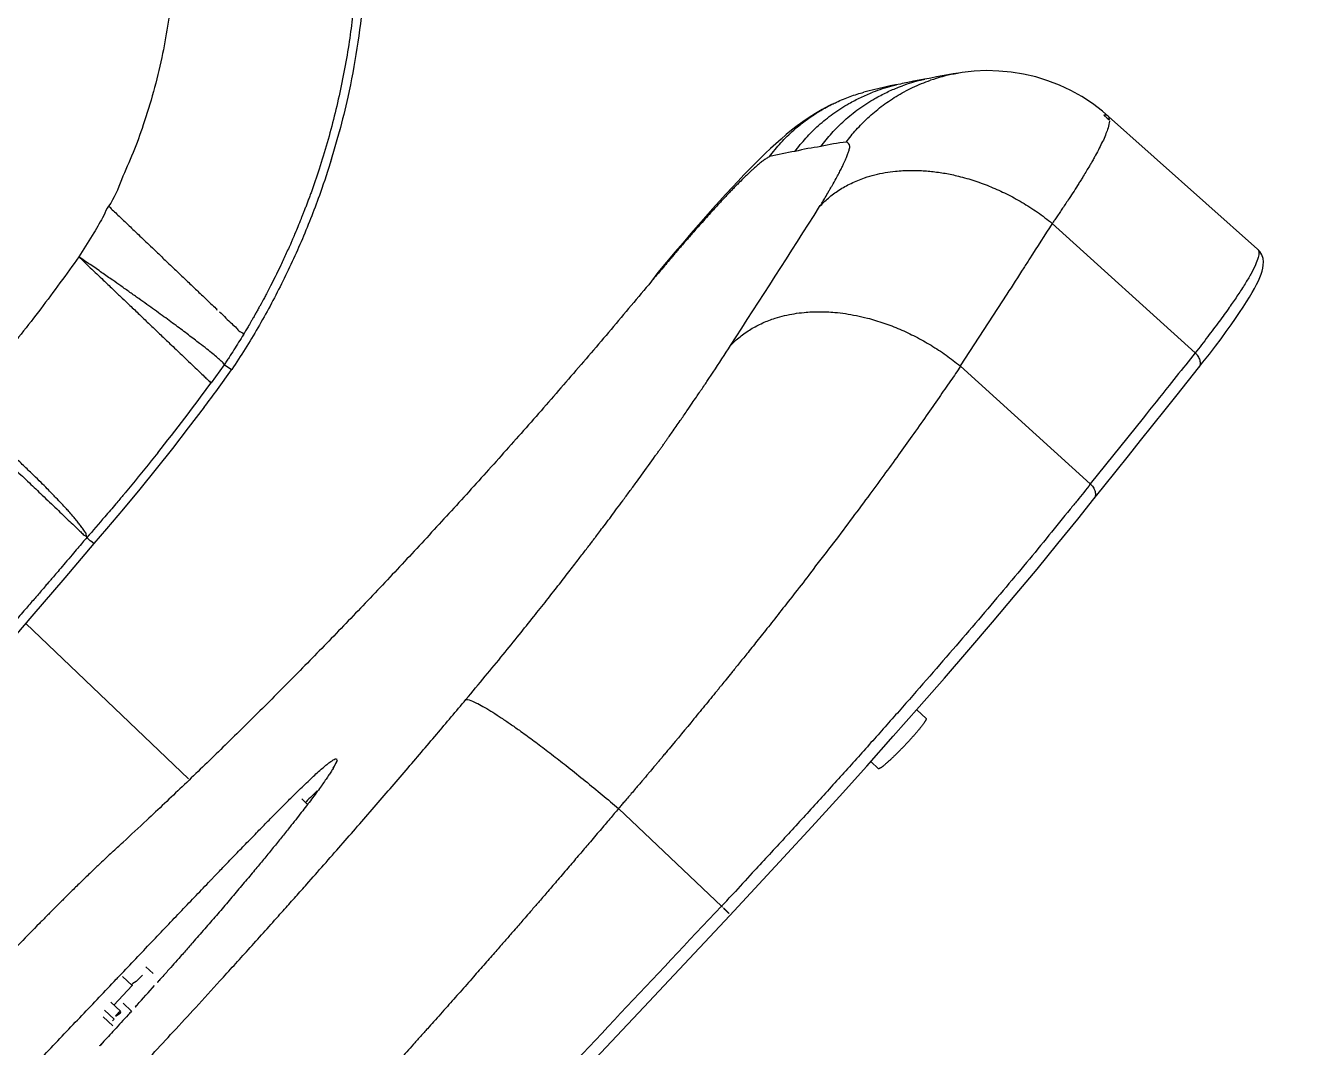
# Model space of a CAD drawing. Header units: millimetres. Extents: x 1145859089 to 1147511753, y -1047484727 to -1047247487.
# Drawn here: x 1146330710.9 to 1146330855, y -1047436311.6 to -1047436196.4 of the extents above; entities that cross this region are included whole.
import ezdxf
from ezdxf.xclip import XClip

# ---------------------------------------------------------------- set-up
doc = ezdxf.new("R2010")
doc.units = ezdxf.units.MM
doc.header["$LTSCALE"] = 100
doc.header["$MEASUREMENT"] = 0
doc.header["$XCLIPFRAME"] = 2
doc.linetypes.add('CENTERX2', pattern=[4, 2.5, -0.5, 0.5, -0.5])
doc.layers.get('0').update_dxf_attribs({"linetype": 'CONTINUOUS'})
for name, color, linetype in [('L-지중매입', 3, 'CENTERX2'), ('XREF', 135, 'CONTINUOUS'), ('단지배치도$0$W240910', 135, 'CONTINUOUS')]:
    doc.layers.add(name, color=color, linetype=linetype)

# ---------------------------------------------------------------- blocks, each defined once
blk = doc.blocks.new('단지배치도$0$zw$9902')
at = {"layer": '단지배치도$0$W240910', "linetype": 'ByBlock', "ltscale": 20}
for p, q in [((62145.65, -64832.19), (62144.26, -64832.26)), ((62147.04, -64832.23), (62145.65, -64832.19)), ((62136.13, -64833.65), (62135.93, -64833.7)), ((62136.77, -64833.51), (62136.13, -64833.65)), ((62137.41, -64833.38), (62136.77, -64833.51)), ((62138.03, -64833.26), (62137.41, -64833.38)), ((62138.65, -64833.15), (62138.03, -64833.26)), ((62138.69, -64833.17), (62138.19, -64833.29)), ((62139.18, -64833.06), (62138.65, -64833.15)), ((62139.35, -64833.02), (62139.18, -64833.06)), ((62140, -64832.89), (62139.35, -64833.02)), ((62140.64, -64832.76), (62140, -64832.89)), ((62141.27, -64832.65), (62140.64, -64832.76)), ((62141.89, -64832.55), (62141.27, -64832.65)), ((62142.5, -64832.46), (62141.89, -64832.55)), ((62142.9, -64832.41), (62141.98, -64832.57)), ((62142.9, -64832.41), (62142.5, -64832.46)), ((62144.26, -64832.26), (62142.9, -64832.41)), ((62148.44, -64832.36), (62147.04, -64832.23)), ((62149.82, -64832.58), (62148.44, -64832.36)), ((62151.19, -64832.9), (62149.82, -64832.58)), ((62152.54, -64833.32), (62151.19, -64832.9)), ((62153.86, -64833.83), (62152.54, -64833.32)), ((62132.26, -64834.5), (62131.8, -64834.63)), ((62132.91, -64834.34), (62132.26, -64834.5)), ((62133.54, -64834.19), (62132.91, -64834.34)), ((62134.16, -64834.05), (62133.54, -64834.19)), ((62134.77, -64833.92), (62134.16, -64834.05)), ((62135.38, -64833.8), (62134.77, -64833.92)), ((62135.47, -64833.81), (62134.98, -64833.94)), ((62135.93, -64833.7), (62135.38, -64833.8)), ((62155.14, -64834.43), (62153.86, -64833.83)), ((62156.38, -64835.12), (62155.14, -64834.43)), ((62127.86, -64836.16), (62127.1, -64836.58)), ((62128.22, -64835.98), (62127.86, -64836.16)), ((62157.58, -64835.9), (62156.38, -64835.12)), ((62158.71, -64836.77), (62157.58, -64835.9)), ((62124.94, -64837.95), (62124.29, -64838.42)), ((62125.63, -64837.48), (62124.94, -64837.95)), ((62126.35, -64837.02), (62125.63, -64837.48)), ((62127.1, -64836.58), (62126.35, -64837.02)), ((62176.22, -64852.3), (62158.71, -64836.77)), ((62071.67, -64842.45), (62072.72, -64838.77)), ((62123.06, -64839.4), (62122.46, -64839.91)), ((62123.66, -64838.91), (62123.06, -64839.4)), ((62124.29, -64838.42), (62123.66, -64838.91)), ((62121.87, -64840.43), (62121.29, -64840.96)), ((62122.46, -64839.91), (62121.87, -64840.43)), ((62120.12, -64842.08), (62119.51, -64842.68)), ((62120.7, -64841.51), (62120.12, -64842.08)), ((62121.29, -64840.96), (62120.7, -64841.51)), ((62118.9, -64843.3), (62118.27, -64843.95)), ((62119.51, -64842.68), (62118.9, -64843.3)), ((62117.62, -64844.64), (62116.94, -64845.36)), ((62118.27, -64843.95), (62117.62, -64844.64)), ((62116.24, -64846.12), (62115.51, -64846.92)), ((62116.94, -64845.36), (62116.24, -64846.12)), ((62114.75, -64847.77), (62113.96, -64848.66)), ((62115.51, -64846.92), (62114.75, -64847.77)), ((62113.96, -64848.66), (62113.15, -64849.59)), ((62153.06, -64849.41), (62169.17, -64864.01)), ((62044.95, -64850.48), (62043.27, -64853.19)), ((62112.3, -64850.56), (62111.41, -64851.59)), ((62113.15, -64849.59), (62112.3, -64850.56)), ((62111.41, -64851.59), (62110.5, -64852.66)), ((62176.22, -64852.3), (62176.23, -64852.31)), ((62176.22, -64852.3), (62176.22, -64852.3)), ((62176.48, -64852.58), (62176.22, -64852.3)), ((62109.54, -64853.79), (62108.56, -64854.96)), ((62110.5, -64852.66), (62109.54, -64853.79)), ((62176.69, -64852.95), (62176.48, -64852.58)), ((62176.83, -64853.36), (62176.69, -64852.95)), ((62176.87, -64853.76), (62176.83, -64853.36)), ((62176.86, -64854.12), (62176.87, -64853.76)), ((62108.56, -64854.96), (62107.54, -64856.32)), ((62176.47, -64855.51), (62176.61, -64855.15)), ((62176.61, -64855.15), (62176.72, -64854.8)), ((62176.72, -64854.8), (62176.81, -64854.46)), ((62176.81, -64854.46), (62176.86, -64854.12)), ((62175.88, -64856.74), (62176.11, -64856.3)), ((62176.11, -64856.3), (62176.31, -64855.89)), ((62176.31, -64855.89), (62176.47, -64855.51)), ((62147.93, -64857.4), (62142.66, -64865.47)), ((62174.98, -64858.26), (62175.31, -64857.72)), ((62175.31, -64857.72), (62175.61, -64857.21)), ((62175.61, -64857.21), (62175.88, -64856.74)), ((62173.73, -64860.14), (62174.18, -64859.47)), ((62174.18, -64859.47), (62174.6, -64858.85)), ((62174.6, -64858.85), (62174.98, -64858.26)), ((62172.68, -64861.61), (62173.23, -64860.85)), ((62173.23, -64860.85), (62173.73, -64860.14)), ((62171.46, -64863.25), (62172.1, -64862.41)), ((62172.1, -64862.41), (62172.68, -64861.61)), ((62170.79, -64864.14), (62171.46, -64863.25)), ((62059.65, -64865.35), (62058.17, -64867.39)), ((62060.48, -64865.93), (62059.65, -64865.35)), ((62169.17, -64864.01), (62168.38, -64865.01)), ((62169.17, -64864.01), (62169.21, -64864.05)), ((62169.57, -64865.7), (62170.06, -64865.07)), ((62170.06, -64865.07), (62170.79, -64864.14)), ((62058.88, -64868.15), (62060.48, -64865.93)), ((62060.51, -64865.89), (62060.48, -64865.93)), ((62142.7, -64865.51), (62142.66, -64865.47)), ((62142.7, -64865.51), (62157.35, -64878.79)), ((62167.15, -64868.74), (62169.57, -64865.7)), ((62165.78, -64870.45), (62167.15, -64868.74)), ((62055.64, -64872.48), (62057.41, -64870.14)), ((62164.41, -64872.17), (62165.78, -64870.45)), ((62053.85, -64874.79), (62055.64, -64872.48)), ((62163.31, -64871.36), (62157.35, -64878.79)), ((62163.03, -64873.89), (62164.41, -64872.17)), ((62161.65, -64875.62), (62163.03, -64873.89)), ((62052.03, -64877.09), (62053.85, -64874.79)), ((62160.26, -64877.36), (62161.65, -64875.62)), ((62050.19, -64879.36), (62052.03, -64877.09)), ((62158.87, -64879.09), (62160.26, -64877.36)), ((62048.32, -64881.61), (62050.19, -64879.36)), ((62157.35, -64878.79), (62157.39, -64878.83)), ((62157.75, -64880.48), (62158.87, -64879.09)), ((62041.34, -64881.04), (62041.33, -64881.03)), ((62155.94, -64882.76), (62157.76, -64880.48)), ((62046.42, -64883.84), (62048.32, -64881.61)), ((62044.97, -64885.52), (62046.42, -64883.84)), ((62153.7, -64885.52), (62155.94, -64882.76)), ((62041.71, -64889.38), (62044.97, -64885.52)), ((62044.14, -64884.82), (62044.15, -64884.82)), ((62044.16, -64884.82), (62044.15, -64884.82)), ((62044.15, -64884.82), (62044.16, -64884.82)), ((62044.15, -64884.82), (62044.15, -64884.82)), ((62044.15, -64884.82), (62044.15, -64884.83)), ((62044.15, -64884.83), (62044.54, -64885.22)), ((62044.16, -64884.81), (62044.16, -64884.82)), ((62044.16, -64884.82), (62044.16, -64884.81)), ((62044.16, -64884.82), (62044.16, -64884.82)), ((62044.16, -64884.82), (62044.16, -64884.82)), ((62044.16, -64884.82), (62044.16, -64884.82)), ((62044.16, -64884.82), (62044.16, -64884.82)), ((62044.54, -64885.22), (62044.57, -64885.18)), ((62044.57, -64885.18), (62044.97, -64885.52)), ((62151.36, -64888.38), (62153.7, -64885.52)), ((62148.89, -64891.33), (62151.36, -64888.38)), ((62037.99, -64893.71), (62041.71, -64889.38)), ((62146.33, -64894.37), (62148.89, -64891.33)), ((62034.25, -64898.02), (62037.99, -64893.71)), ((62055.62, -64912.05), (62037.27, -64894.54)), ((62055.62, -64912.05), (62037.27, -64894.54)), ((62143.66, -64897.49), (62146.33, -64894.37)), ((62140.91, -64900.68), (62143.66, -64897.49)), ((62138.06, -64903.93), (62140.91, -64900.68)), ((62135.13, -64907.24), (62138.06, -64903.93)), ((62137.78, -64904.25), (62138.83, -64905.25)), ((62132.13, -64910.61), (62135.13, -64907.24)), ((62071.94, -64910.85), (62071.94, -64910.86)), ((62129.06, -64914.01), (62132.13, -64910.61)), ((62132.6, -64910.08), (62133.45, -64910.89)), ((62070.65, -64912.77), (62070.62, -64912.81)), ((62070.65, -64912.77), (62070.65, -64912.78)), ((62069.06, -64914.92), (62068.4, -64914.28)), ((62125.93, -64917.45), (62129.06, -64914.01)), ((62104.13, -64915.38), (62115.78, -64926.42)), ((62122.75, -64920.92), (62125.93, -64917.45)), ((62119.52, -64924.41), (62122.75, -64920.92)), ((62058.18, -64923.41), (62058.61, -64922.96)), ((62116.68, -64927.45), (62119.52, -64924.41)), ((62117.04, -64925.02), (62116.92, -64925.15)), ((62106.97, -64937.78), (62116.68, -64927.45)), ((62048.17, -64934.32), (62049.26, -64935.35)), ((62051.63, -64933.98), (62050.82, -64933.22)), ((62049.26, -64935.35), (62047.22, -64937.54)), ((62052.4, -64934.67), (62052.3, -64934.79)), ((62046.86, -64937.2), (62047.95, -64938.23)), ((62049.21, -64938.22), (62048.25, -64937.31)), ((62045.99, -64938.87), (62047.07, -64939.9)), ((62046.15, -64938.11), (62047.23, -64939.14)), ((62096.75, -64948.61), (62106.97, -64937.78))]:
    blk.add_line(p, q, dxfattribs=at)
at = {"layer": '단지배치도$0$W240910'}
for centre, radius, start, end in [((56819.18, -60798.97), 5249.43, 201.4083, 356.71209), ((56819.18, -60798.97), 5399.43, 202.10162, 356.71209), ((57394.29, -57699.4), 11431.38, 251.62775, 321.418131)]:
    blk.add_arc(centre, radius, start, end, dxfattribs=at)
at = {"layer": '단지배치도$0$W240910', "linetype": 'ByBlock', "ltscale": 20}
for centre, radius, start, end in [((62142.82, -64852.37), 19.64, 103.6345, 109.8497), ((62145.71, -64851.83), 19.62, 100.9654, 109.0149), ((62139.87, -64852.95), 19.63, 104.4295, 111.088), ((62130, -64864.91), 24.35, 97.1896, 104.1866), ((62132.27, -64863.07), 22.95, 96.1315, 103.3963), ((62127.69, -64866.7), 25.66, 98.2013, 104.7179), ((61320.25, -64341.02), 952.4, 326.75226, 327.87195), ((62176, -64852.56), 0.338, 44.6773, 46.3846), ((62317.53, -65030.63), 272.91, 140.0457, 140.305), ((61857.53, -64720.44), 248.7, 321.4976, 323.782), ((61843.32, -64710.44), 267.09, 323.2786, 323.8109), ((62072.25, -64909.93), 0.156, 50.167, 54.2679), ((62072.25, -64909.92), 0.146, 46.4683, 50.1578), ((62066.36, -64907.56), 6.47, 329.2117, 329.4557), ((61665.88, -64504.56), 564.01, 312.5094, 312.6817), ((62054, -64866.28), 86.17, 315.7703, 316.9032), ((61618.86, -64546.74), 581.76, 317.79807, 318.0905)]:
    blk.add_arc(centre, radius, start, end, dxfattribs=at)
for points, knots in [([(62054.01, -64812.76), (62054.05, -64813.97), (62054.15, -64816.38), (62054.05, -64819.99), (62053.77, -64823.59), (62053.3, -64827.17), (62052.62, -64830.83), (62051.71, -64834.56), (62050.61, -64838.13), (62049.41, -64841.45), (62048.03, -64844.46), (62047.27, -64846.58), (62046.61, -64847.47)], [0, 0, 0, 0, 3.632436, 7.214714, 10.835867, 14.452148, 18.050733, 22.006283, 25.937991, 29.263585, 32.581286, 35.905004, 35.905004, 35.905004, 35.905004]), ([(62074.71, -64812.92), (62074.71, -64813.12), (62074.73, -64813.61), (62074.74, -64814.43), (62074.75, -64815.29), (62074.74, -64816.08), (62074.74, -64816.78), (62074.73, -64817.5), (62074.7, -64818.59), (62074.64, -64820.08), (62074.53, -64821.91), (62074.38, -64823.7), (62074.18, -64825.75), (62073.87, -64828.24), (62073.39, -64831.22), (62072.79, -64834.28), (62072.09, -64837.32), (62071.55, -64839.33), (62071.26, -64840.33)], [0, 0, 0, 0, 0.617661, 1.4687, 2.464813, 3.195171, 3.821585, 4.585677, 5.349337, 7.081726, 9.06618, 10.854362, 12.448485, 15.256615, 18.373099, 21.499443, 24.623924, 27.737325, 27.737325, 27.737325, 27.737325]), ([(62075.68, -64812.9), (62075.73, -64814.77), (62075.73, -64818.51), (62075.38, -64824.1), (62074.68, -64829.67), (62073.74, -64834.67), (62072.98, -64837.8), (62072.63, -64839.11)], [0, 0, 0, 0, 5.604747, 11.209491, 16.814234, 22.41898, 26.475197, 26.475197, 26.475197, 26.475197]), ([(62129.82, -64840.26), (62130.17, -64839.77), (62130.94, -64838.82), (62132.26, -64837.47), (62133.77, -64836.21), (62135.45, -64835.05), (62137.31, -64834.05), (62138.63, -64833.51), (62139.32, -64833.28)], [0, 0, 0, 0, 1.794384, 3.677601, 5.644707, 7.687721, 9.796919, 11.961869, 11.961869, 11.961869, 11.961869]), ([(62124.03, -64841.3), (62124.42, -64840.78), (62125.26, -64839.76), (62126.69, -64838.33), (62128.31, -64837.02), (62129.93, -64835.98), (62131.44, -64835.2), (62132.35, -64834.81), (62132.8, -64834.63)], [0, 0, 0, 0, 1.942643, 3.962289, 6.04985, 8.193407, 9.704809, 11.162461, 11.162461, 11.162461, 11.162461]), ([(62126.95, -64840.75), (62127.34, -64840.23), (62128.18, -64839.2), (62129.61, -64837.77), (62131.23, -64836.46), (62132.85, -64835.42), (62134.36, -64834.63), (62135.41, -64834.17), (62136.01, -64833.95), (62136.15, -64833.9)], [0, 0, 0, 0, 1.945454, 3.968289, 6.059366, 8.206691, 9.720459, 11.180431, 11.630612, 11.630612, 11.630612, 11.630612]), ([(62128.22, -64835.98), (62128.39, -64835.9), (62128.81, -64835.7), (62129.49, -64835.4), (62130.26, -64835.1), (62131.03, -64834.84), (62131.54, -64834.69), (62131.8, -64834.63)], [0, 0, 0, 0, 0.55698, 1.39492, 2.224765, 3.045726, 3.824493, 3.824493, 3.824493, 3.824493]), ([(62121.17, -64841.88), (62121.57, -64841.35), (62122.43, -64840.3), (62123.74, -64839), (62125, -64837.97), (62126.11, -64837.18), (62127.09, -64836.57), (62127.8, -64836.19), (62128.14, -64836.02), (62128.22, -64835.98)], [0, 0, 0, 0, 1.991712, 4.063991, 5.51776, 6.879508, 8.139839, 8.991274, 9.279502, 9.279502, 9.279502, 9.279502]), ([(62159.51, -64837.86), (62159.51, -64837.92), (62159.47, -64838.25), (62159.32, -64838.79), (62159.04, -64839.49), (62158.87, -64839.96), (62158.73, -64840.19)], [0, 0, 0, 0, 0.200238, 0.982482, 1.662417, 2.472537, 2.472537, 2.472537, 2.472537]), ([(62158.86, -64837.21), (62159.03, -64837.22), (62159.4, -64837.2), (62159.51, -64837.61), (62159.51, -64837.79), (62159.51, -64837.86)], [0, 0, 0, 0, 0.51352, 0.891261, 1.079278, 1.079278, 1.079278, 1.079278]), ([(62071.26, -64840.33), (62070.98, -64841.32), (62070.4, -64843.21), (62069.71, -64845.24), (62069.27, -64846.44), (62069.09, -64846.91), (62068.93, -64847.35), (62068.76, -64847.77), (62068.61, -64848.17), (62068.46, -64848.55), (62068.24, -64849.09), (62067.98, -64849.75), (62067.68, -64850.45), (62067.46, -64850.98), (62067.28, -64851.39), (62067.12, -64851.76), (62066.91, -64852.22), (62066.56, -64853.01), (62065.83, -64854.57), (62065.07, -64856.09), (62064.44, -64857.3), (62064.09, -64857.96), (62063.77, -64858.56), (62063.44, -64859.14), (62063.2, -64859.58), (62062.97, -64859.98), (62062.7, -64860.45), (62062.43, -64860.91), (62062.12, -64861.44), (62061.92, -64861.77), (62061.81, -64861.96)], [0, 0, 0, 0, 3.100927, 5.911369, 6.435938, 6.936096, 7.411864, 7.863253, 8.29027, 8.692914, 9.071186, 10.050827, 10.815371, 11.364731, 11.763317, 12.179639, 12.548914, 13.287503, 14.76487, 17.722411, 18.381878, 18.876401, 19.941374, 20.437068, 20.873522, 21.436199, 21.841152, 22.496679, 23.024619, 23.674417, 23.674417, 23.674417, 23.674417]), ([(62126.81, -64847.52), (62126.92, -64847.35), (62127.13, -64847.01), (62127.47, -64846.45), (62127.76, -64845.95), (62128.02, -64845.5), (62128.31, -64845), (62128.63, -64844.43), (62128.97, -64843.81), (62129.22, -64843.32), (62129.42, -64842.91), (62129.63, -64842.47), (62129.82, -64842.03), (62130.01, -64841.57), (62130.13, -64841.15), (62130.31, -64840.7), (62130.02, -64840.23), (62129.82, -64840.26)], [0, 0, 0, 0, 0.606546, 1.202414, 1.967108, 2.357632, 2.743085, 3.695281, 4.327536, 4.869633, 5.33042, 5.718659, 6.31052, 6.792957, 7.187909, 7.631431, 8.247932, 8.247932, 8.247932, 8.247932]), ([(62158.73, -64840.19), (62158.58, -64840.42), (62158.37, -64840.96), (62158.01, -64841.59), (62157.71, -64842.14), (62157.48, -64842.55), (62157.22, -64843), (62156.91, -64843.51), (62156.6, -64844.03), (62156.3, -64844.51), (62155.78, -64845.35), (62155.21, -64846.24), (62154.59, -64847.16), (62154.24, -64847.68), (62153.9, -64848.19), (62153.58, -64848.66), (62153.29, -64849.06), (62153.14, -64849.31), (62153.06, -64849.41)], [0, 0, 0, 0, 0.814221, 1.727787, 2.169406, 2.690485, 3.147914, 3.738755, 4.477409, 4.959155, 5.444648, 7.433823, 8.12702, 8.761155, 9.330599, 9.954311, 10.45742, 10.833595, 10.833595, 10.833595, 10.833595]), ([(62071.76, -64842.14), (62071.37, -64843.42), (62070.36, -64846.46), (62068.52, -64851.18), (62066.16, -64856.27), (62063.51, -64861.19), (62061.54, -64864.35), (62060.51, -64865.89)], [0, 0, 0, 0, 3.996211, 9.600635, 15.205056, 20.809477, 26.360622, 26.360622, 26.360622, 26.360622]), ([(62121.17, -64841.88), (62121.04, -64841.94), (62120.8, -64842.1), (62120.44, -64842.35), (62120.09, -64842.62), (62119.74, -64842.92), (62119.41, -64843.21), (62119.09, -64843.5), (62118.74, -64843.83), (62118.29, -64844.25), (62117.83, -64844.72), (62117.38, -64845.17), (62117.01, -64845.55), (62116.65, -64845.92), (62116.32, -64846.27), (62116.01, -64846.6), (62115.69, -64846.94), (62115.3, -64847.37), (62114.79, -64847.92), (62114.19, -64848.58), (62113.58, -64849.27), (62113.01, -64849.91), (62112.54, -64850.45), (62112.25, -64850.77), (62112.13, -64850.92)], [0, 0, 0, 0, 0.449461, 0.850824, 1.317314, 1.770766, 2.221332, 2.628624, 3.06847, 3.6752, 4.478128, 5.035271, 5.574932, 6.092873, 6.583845, 7.017675, 7.448697, 7.985439, 8.754373, 9.688406, 10.667937, 11.525213, 12.247321, 12.824378, 12.824378, 12.824378, 12.824378]), ([(62126.81, -64847.52), (62127.12, -64847.18), (62127.81, -64846.51), (62129, -64845.62), (62130.37, -64844.86), (62131.74, -64844.3), (62133.03, -64843.92), (62134.2, -64843.68), (62135.54, -64843.49), (62137.04, -64843.41), (62138.41, -64843.45), (62139.45, -64843.55), (62140.21, -64843.64), (62140.97, -64843.76), (62141.72, -64843.91), (62142.85, -64844.17), (62144.34, -64844.6), (62146.15, -64845.27), (62147.93, -64846.08), (62149.68, -64847.03), (62151.41, -64848.14), (62152.52, -64848.97), (62153.06, -64849.41)], [0, 0, 0, 0, 1.395271, 2.871666, 4.436703, 6.094644, 7.294543, 8.483246, 9.653968, 11.361205, 12.991094, 13.746964, 14.508727, 15.275402, 16.045955, 16.819304, 18.75707, 20.687046, 22.598719, 24.601919, 26.667066, 28.760612, 28.760612, 28.760612, 28.760612]), ([(62046.61, -64847.47), (62046.35, -64847.77), (62046.11, -64848.52), (62045.51, -64849.5), (62045.14, -64850.15), (62044.95, -64850.48)], [0, 0, 0, 0, 1.183598, 2.29214, 3.440157, 3.440157, 3.440157, 3.440157]), ([(62046.61, -64847.47), (62046.73, -64847.54), (62046.96, -64847.84), (62047.42, -64848.23), (62047.92, -64848.72), (62048.43, -64849.2), (62048.95, -64849.7), (62049.46, -64850.19), (62050.04, -64850.74), (62050.66, -64851.33), (62051.38, -64852.02), (62052.04, -64852.64), (62052.62, -64853.2), (62053.15, -64853.71), (62053.73, -64854.26), (62054.32, -64854.82), (62054.87, -64855.35), (62055.39, -64855.84), (62055.91, -64856.33), (62056.42, -64856.82), (62056.96, -64857.34), (62057.54, -64857.89), (62058.13, -64858.45), (62058.53, -64858.83), (62058.72, -64859.01)], [0, 0, 0, 0, 0.40663, 1.101068, 1.813156, 2.515255, 3.200758, 3.975667, 4.632084, 5.580412, 6.54713, 7.637253, 8.296813, 8.972935, 9.841725, 10.680031, 11.430032, 12.119253, 12.844371, 13.556454, 14.252437, 15.087388, 15.935519, 16.722074, 16.722074, 16.722074, 16.722074]), ([(62153.06, -64849.41), (62152.21, -64850.74), (62151.13, -64852.41), (62149.43, -64855.08), (62148.57, -64856.42), (62147.93, -64857.4)], [0, 0, 0, 0, 4.730131, 5.961451, 9.497691, 9.497691, 9.497691, 9.497691]), ([(62112.13, -64850.92), (62112.02, -64851.04), (62111.82, -64851.27), (62111.51, -64851.63), (62111.19, -64852), (62110.87, -64852.37), (62110.54, -64852.75), (62110.22, -64853.13), (62109.61, -64853.85), (62108.98, -64854.6), (62108.46, -64855.21), (62108.33, -64855.37)], [0, 0, 0, 0, 0.462828, 0.942129, 1.427901, 1.919964, 2.418013, 2.921646, 3.430396, 5.239729, 5.851837, 5.851837, 5.851837, 5.851837]), ([(62176.24, -64852.32), (62176.33, -64852.41), (62176.42, -64852.75), (62176.28, -64853.35), (62175.96, -64854.17), (62175.65, -64854.78), (62175.46, -64855.12)], [0, 0, 0, 0, 0.376096, 0.971572, 1.844149, 3.009592, 3.009592, 3.009592, 3.009592]), ([(62043.27, -64853.19), (62041.84, -64855.14), (62039.01, -64859.06), (62034.51, -64864.73), (62031.36, -64868.37), (62029.8, -64870.19)], [0, 0, 0, 0, 7.264302, 14.503366, 21.703246, 21.703246, 21.703246, 21.703246]), ([(62043.27, -64853.19), (62043.7, -64853.6), (62044.61, -64854.47), (62045.87, -64855.67), (62047.01, -64856.76), (62047.92, -64857.62), (62048.66, -64858.32), (62049.28, -64858.91), (62049.82, -64859.43), (62050.34, -64859.93), (62050.85, -64860.42), (62051.57, -64861.1), (62052.46, -64861.95), (62053.42, -64862.87), (62054.2, -64863.61), (62054.84, -64864.22), (62055.51, -64864.85), (62056.18, -64865.49), (62056.83, -64866.12), (62057.35, -64866.62), (62057.79, -64867.03), (62058.04, -64867.27), (62058.17, -64867.39)], [0, 0, 0, 0, 1.766105, 3.789667, 5.227974, 6.480616, 7.534682, 8.299384, 9.046149, 9.77297, 10.478072, 11.159918, 12.75481, 14.18268, 15.124688, 16.003017, 16.812133, 17.88619, 18.782929, 19.518003, 20.062871, 20.580315, 20.580315, 20.580315, 20.580315]), ([(62056.88, -64862.94), (62056.45, -64862.64), (62055.59, -64861.94), (62054.17, -64860.9), (62052.61, -64859.75), (62051.2, -64858.74), (62049.99, -64857.87), (62049.01, -64857.18), (62048.03, -64856.49), (62046.98, -64855.75), (62045.82, -64854.95), (62044.58, -64854.05), (62043.67, -64853.52), (62043.27, -64853.19)], [0, 0, 0, 0, 1.564142, 3.325004, 5.262277, 7.399786, 8.528767, 9.736137, 10.982466, 12.122012, 13.598393, 15.198767, 16.737856, 16.737856, 16.737856, 16.737856]), ([(62175.46, -64855.12), (62175.25, -64855.49), (62174.78, -64856.28), (62174, -64857.49), (62173.43, -64858.31), (62173.14, -64858.73)], [0, 0, 0, 0, 1.274645, 2.775474, 4.294705, 4.294705, 4.294705, 4.294705]), ([(62107.54, -64856.32), (62106.03, -64858.12), (62103.03, -64861.69), (62098.51, -64866.96), (62094.01, -64872.12), (62089.51, -64877.17), (62085.03, -64882.11), (62080.57, -64886.93), (62076.15, -64891.63), (62071.77, -64896.19), (62067.45, -64900.6), (62063.2, -64904.86), (62059.04, -64908.95), (62054.96, -64912.89), (62051.37, -64916.28), (62049.13, -64918.35), (62048.24, -64919.18)], [0, 0, 0, 0, 7.037873, 13.980096, 20.830458, 27.591934, 34.262869, 40.835246, 47.294975, 53.623975, 59.80354, 65.818237, 71.659371, 77.32677, 82.827405, 86.473004, 86.473004, 86.473004, 86.473004]), ([(62059.11, -64859.38), (62059.41, -64859.55), (62059.8, -64860.09), (62060.45, -64860.67), (62061.02, -64861.17), (62061.34, -64861.61), (62061.87, -64861.79), (62061.81, -64861.96)], [0, 0, 0, 0, 1.02279, 1.931102, 2.663899, 3.207625, 3.731837, 3.731837, 3.731837, 3.731837]), ([(62116.76, -64863.19), (62117.09, -64862.83), (62117.82, -64862.16), (62119.05, -64861.31), (62120.38, -64860.61), (62121.66, -64860.13), (62122.86, -64859.8), (62123.95, -64859.58), (62125.26, -64859.41), (62126.79, -64859.34), (62128.35, -64859.41), (62129.74, -64859.58), (62130.97, -64859.79), (62132.42, -64860.13), (62134.06, -64860.62), (62135.87, -64861.33), (62137.66, -64862.16), (62139.4, -64863.14), (62141.08, -64864.24), (62142.15, -64865.05), (62142.66, -64865.47)], [0, 0, 0, 0, 1.470171, 2.961514, 4.466241, 5.973496, 7.065801, 8.177635, 9.306352, 11.024073, 12.761591, 13.989418, 15.239323, 16.507267, 18.43261, 20.370779, 22.342268, 24.3485, 26.362403, 28.35546, 28.35546, 28.35546, 28.35546]), ([(62173.14, -64858.73), (62173.1, -64858.78), (62172.69, -64859.37), (62171.86, -64860.52), (62170.55, -64862.21), (62169.69, -64863.43), (62169.17, -64864.01)], [0, 0, 0, 0, 0.202088, 2.136432, 4.274933, 6.607429, 6.607429, 6.607429, 6.607429]), ([(62061.81, -64861.96), (62061.46, -64862.53), (62060.93, -64863.39), (62060.29, -64864.38), (62059.92, -64864.94), (62059.74, -64865.21), (62059.65, -64865.35)], [0, 0, 0, 0, 2.010176, 3.026176, 3.521833, 4.025205, 4.025205, 4.025205, 4.025205]), ([(62059.65, -64865.35), (62059.63, -64865.18), (62059.28, -64864.94), (62058.88, -64864.54), (62058.33, -64864.09), (62057.65, -64863.55), (62057.16, -64863.14), (62056.88, -64862.94)], [0, 0, 0, 0, 0.530231, 1.068424, 1.775653, 2.645419, 3.68353, 3.68353, 3.68353, 3.68353]), ([(62086.92, -64903.1), (62087.65, -64902.22), (62089.05, -64900.54), (62091.06, -64898.1), (62092.87, -64895.86), (62094.51, -64893.82), (62095.97, -64891.98), (62097.29, -64890.3), (62098.48, -64888.77), (62099.51, -64887.43), (62100.26, -64886.45), (62100.78, -64885.78), (62101.1, -64885.36), (62101.38, -64884.99), (62101.7, -64884.56), (62102.12, -64884.01), (62102.68, -64883.27), (62103.29, -64882.46), (62103.94, -64881.58), (62104.63, -64880.65), (62105.36, -64879.66), (62106.06, -64878.7), (62107.04, -64877.36), (62107.84, -64876.25), (62108.51, -64875.31), (62108.74, -64874.99), (62108.97, -64874.67), (62109.19, -64874.36), (62109.41, -64874.05), (62109.62, -64873.75), (62109.88, -64873.38), (62110.37, -64872.68), (62111.04, -64871.72), (62111.8, -64870.63), (62112.4, -64869.74), (62112.87, -64869.05), (62113.21, -64868.56), (62113.52, -64868.1), (62113.82, -64867.65), (62114.17, -64867.13), (62114.49, -64866.65), (62115.36, -64865.34), (62116.12, -64864.19), (62116.76, -64863.19)], [0, 0, 0, 0, 3.416992, 6.573465, 9.460997, 12.075828, 14.41956, 16.496461, 18.511994, 20.205983, 21.584774, 22.206049, 22.736068, 23.175567, 23.592105, 24.354964, 25.275877, 26.351726, 27.403354, 28.564594, 29.831667, 31.089677, 32.113406, 34.796955, 35.199651, 35.595857, 35.985637, 36.369052, 36.746168, 37.117048, 37.481756, 38.092837, 39.677673, 41.000488, 42.072208, 42.90145, 43.494809, 43.857033, 44.55747, 45.144034, 45.726184, 46.303786, 49.860086, 49.860086, 49.860086, 49.860086]), ([(62168.38, -64865.01), (62167.67, -64865.9), (62165.98, -64868.01), (62164.29, -64870.13), (62163.31, -64871.36)], [0, 0, 0, 0, 3.411404, 8.127212, 8.127212, 8.127212, 8.127212]), ([(62169.21, -64864.05), (62169.31, -64864.14), (62169.51, -64864.38), (62169.72, -64864.82), (62169.78, -64865.3), (62169.65, -64865.6), (62169.57, -64865.7)], [0, 0, 0, 0, 0.428054, 0.920694, 1.437951, 1.839812, 1.839812, 1.839812, 1.839812]), ([(62142.7, -64865.51), (62142.37, -64866.09), (62141.51, -64867.23), (62140.25, -64869.11), (62138.8, -64871.18), (62137.27, -64873.34), (62135.68, -64875.57), (62134.01, -64877.86), (62132.2, -64880.33), (62130.22, -64882.98), (62128.09, -64885.85), (62126.54, -64887.77), (62125.79, -64888.8)], [0, 0, 0, 0, 2.007168, 4.270289, 6.797857, 9.599927, 12.203458, 15.027252, 18.085568, 21.392554, 24.959446, 28.792334, 28.792334, 28.792334, 28.792334]), ([(62029.34, -64870.73), (62029.94, -64871.27), (62031.08, -64872.4), (62032.8, -64874.02), (62034.48, -64875.62), (62036.09, -64877.17), (62037.63, -64878.63), (62038.92, -64879.86), (62039.94, -64880.84), (62040.74, -64881.59), (62041.25, -64882.07), (62041.49, -64882.31)], [0, 0, 0, 0, 2.408812, 4.806042, 7.115679, 9.359763, 11.508208, 13.498095, 14.676057, 15.768155, 16.787996, 16.787996, 16.787996, 16.787996]), ([(62041.34, -64881.04), (62041.12, -64880.8), (62040.75, -64880.42), (62040.2, -64879.85), (62039.64, -64879.28), (62038.95, -64878.59), (62038.11, -64877.77), (62037.12, -64876.81), (62035.96, -64875.72), (62034.67, -64874.5), (62033.18, -64873.26), (62032.31, -64872.18), (62031.7, -64871.85)], [0, 0, 0, 0, 0.971139, 1.590003, 2.378507, 3.352322, 4.525215, 5.906136, 7.495719, 9.282519, 11.239702, 13.323479, 13.323479, 13.323479, 13.323479]), ([(62052.15, -64875.27), (62051.19, -64876.49), (62049.96, -64878), (62048.64, -64879.59), (62048.19, -64880.13), (62047.84, -64880.54), (62047.17, -64881.34), (62045.93, -64882.79), (62044.84, -64884.05), (62044.15, -64884.83)], [0, 0, 0, 0, 4.659383, 5.833447, 6.209013, 6.764018, 7.459175, 9.356377, 12.468955, 12.468955, 12.468955, 12.468955]), ([(62157.39, -64878.83), (62157.53, -64878.96), (62157.76, -64879.25), (62157.93, -64879.71), (62157.94, -64880.15), (62157.83, -64880.38), (62157.76, -64880.47)], [0, 0, 0, 0, 0.561036, 1.087799, 1.470561, 1.83116, 1.83116, 1.83116, 1.83116]), ([(62044.14, -64884.81), (62044.1, -64884.68), (62044.11, -64884.38), (62043.81, -64883.99), (62043.53, -64883.59), (62043.21, -64883.18), (62042.9, -64882.79), (62042.53, -64882.35), (62042.16, -64881.93), (62041.75, -64881.48), (62041.48, -64881.19), (62041.33, -64881.03), (62041.33, -64881.03)], [0, 0, 0, 0, 0.395987, 0.860955, 1.405966, 1.878154, 2.432419, 2.903301, 3.597148, 4.10581, 4.742257, 4.76664, 4.76664, 4.76664, 4.76664]), ([(62155.87, -64880.68), (62155.61, -64880.99), (62154.54, -64882.29), (62152.66, -64884.63), (62150.13, -64887.69), (62147.48, -64890.86), (62144.71, -64894.13), (62141.82, -64897.48), (62139.86, -64899.74), (62138.86, -64900.88)], [0, 0, 0, 0, 1.228946, 5.034856, 9.01158, 13.148913, 17.436202, 21.862382, 26.41601, 26.41601, 26.41601, 26.41601]), ([(62041.49, -64882.31), (62041.74, -64882.56), (62042.21, -64882.99), (62042.83, -64883.6), (62043.36, -64884.06), (62043.71, -64884.5), (62044.1, -64884.65), (62044.14, -64884.82)], [0, 0, 0, 0, 1.040563, 1.923322, 2.607708, 3.12241, 3.641986, 3.641986, 3.641986, 3.641986]), ([(62044.15, -64884.83), (62043.99, -64885.01), (62043.65, -64885.42), (62043.1, -64886.07), (62042.45, -64886.84), (62041.75, -64887.66), (62041.09, -64888.43), (62040.54, -64889.07), (62040.14, -64889.53), (62039.81, -64889.92), (62039.45, -64890.34), (62038.91, -64890.97), (62038.14, -64891.85), (62037.14, -64893.01), (62036.26, -64894.02), (62035.58, -64894.79), (62035.19, -64895.24), (62034.79, -64895.7), (62033.85, -64896.77), (62031.5, -64899.42), (62029.28, -64901.9), (62027.72, -64903.62)], [0, 0, 0, 0, 0.723435, 1.583806, 2.5811, 3.744154, 4.804262, 5.64301, 6.260442, 6.629825, 7.161854, 7.924766, 9.133818, 10.669392, 12.530651, 13.135079, 13.739285, 14.343254, 14.946971, 18.016046, 24.958877, 24.958877, 24.958877, 24.958877]), ([(62125.79, -64888.8), (62125.25, -64889.57), (62124.11, -64890.96), (62122.54, -64893), (62121.09, -64894.83), (62119.79, -64896.46), (62118.67, -64897.86), (62117.72, -64899.04), (62116.95, -64900), (62116.32, -64900.78), (62115.87, -64901.33), (62115.55, -64901.72), (62115.31, -64902.03), (62115.02, -64902.37), (62114.59, -64902.9), (62113.79, -64903.88), (62112.17, -64905.85), (62110.66, -64907.67), (62109.5, -64909.05), (62109.19, -64909.43), (62108.9, -64909.78), (62108.62, -64910.1), (62108.37, -64910.4), (62108.03, -64910.81), (62107.68, -64911.22), (62107.31, -64911.66), (62107.03, -64911.99), (62106.74, -64912.34), (62106.42, -64912.71), (62106.02, -64913.17), (62105.59, -64913.68), (62105.16, -64914.19), (62104.77, -64914.63), (62104.44, -64915.02), (62104.23, -64915.27), (62104.13, -64915.38)], [0, 0, 0, 0, 2.807418, 5.386618, 7.724663, 9.811706, 11.640196, 13.114333, 14.352197, 15.350739, 16.107602, 16.477035, 16.872965, 17.278441, 17.819814, 18.905032, 21.084843, 25.476331, 25.99701, 26.486022, 26.943279, 27.368708, 27.762249, 28.123852, 28.961465, 29.367704, 29.874654, 30.239592, 30.728325, 31.342079, 32.080871, 32.739011, 33.326484, 33.843293, 34.289438, 34.289438, 34.289438, 34.289438]), ([(62138.86, -64900.88), (62137.84, -64902.06), (62135.76, -64904.42), (62132.59, -64907.98), (62129.34, -64911.6), (62126.02, -64915.26), (62122.65, -64918.95), (62119.63, -64922.19), (62117.77, -64924.24), (62117.04, -64925.02)], [0, 0, 0, 0, 4.66908, 9.441718, 14.305543, 19.247942, 24.256087, 29.316974, 32.543097, 32.543097, 32.543097, 32.543097]), ([(61999.05, -64995.68), (62000.45, -64994.37), (62003.3, -64991.7), (62007.61, -64987.61), (62012.04, -64983.36), (62016.56, -64978.96), (62019.94, -64975.64), (62022.22, -64973.38), (62023.38, -64972.23), (62024.59, -64971.02), (62025.77, -64969.84), (62026.93, -64968.68), (62028.66, -64966.93), (62030.92, -64964.65), (62033.63, -64961.89), (62036.13, -64959.32), (62038.42, -64956.95), (62040.37, -64954.92), (62042.02, -64953.2), (62043.39, -64951.77), (62044.69, -64950.39), (62046.02, -64948.99), (62047.59, -64947.33), (62049.44, -64945.35), (62051.61, -64943.03), (62053.97, -64940.49), (62056.51, -64937.73), (62059.33, -64934.65), (62062.44, -64931.22), (62064.87, -64928.51), (62066.44, -64926.75), (62067.1, -64926.02), (62067.72, -64925.31), (62068.35, -64924.61), (62070.05, -64922.69), (62072.8, -64919.57), (62076.53, -64915.28), (62080.13, -64911.11), (62083.58, -64907.06), (62085.82, -64904.4), (62086.92, -64903.1)], [0, 0, 0, 0, 5.754772, 11.701837, 17.842698, 24.178414, 30.614069, 32.056733, 33.806246, 35.517577, 37.190653, 38.825407, 40.421773, 44.579899, 48.450932, 52.033955, 55.328249, 58.333272, 60.491174, 62.470126, 64.282682, 66.177217, 68.248546, 71.140295, 74.317893, 77.780853, 81.528517, 85.560038, 90.32131, 95.423109, 96.473352, 97.420829, 98.363515, 99.30141, 100.234513, 106.0602, 111.773038, 117.287196, 122.603733, 127.723968, 127.723968, 127.723968, 127.723968]), ([(62086.92, -64903.1), (62087.18, -64903.07), (62087.64, -64903.27), (62088.33, -64903.58), (62089.09, -64904.01), (62089.97, -64904.54), (62090.93, -64905.17), (62091.93, -64905.85), (62092.85, -64906.49), (62093.68, -64907.09), (62094.42, -64907.64), (62095.19, -64908.21), (62095.98, -64908.81), (62096.79, -64909.43), (62097.61, -64910.06), (62098.81, -64911.01), (62100.38, -64912.26), (62102.28, -64913.82), (62103.52, -64914.87), (62104.13, -64915.38)], [0, 0, 0, 0, 0.764557, 1.42128, 2.300817, 3.355613, 4.51682, 5.742209, 6.992266, 7.879356, 8.806126, 9.768334, 10.761383, 11.780371, 12.820142, 13.875349, 16.366719, 18.843021, 21.239993, 21.239993, 21.239993, 21.239993]), ([(62138.83, -64905.25), (62138.83, -64905.25), (62138.84, -64905.26), (62138.84, -64905.29), (62138.83, -64905.32), (62138.82, -64905.36), (62138.8, -64905.41), (62138.77, -64905.46), (62138.74, -64905.52), (62138.69, -64905.59), (62138.65, -64905.66), (62138.59, -64905.74), (62138.53, -64905.83), (62138.46, -64905.93), (62138.38, -64906.02), (62138.3, -64906.13), (62138.21, -64906.24), (62138.12, -64906.36), (62138.02, -64906.48), (62137.92, -64906.6), (62137.81, -64906.73), (62137.7, -64906.86), (62137.58, -64907), (62137.46, -64907.14), (62137.33, -64907.28), (62137.2, -64907.42), (62137.07, -64907.56), (62136.94, -64907.71), (62136.8, -64907.86), (62136.66, -64908.01), (62136.52, -64908.15), (62136.38, -64908.3), (62136.24, -64908.45), (62136.1, -64908.6), (62135.96, -64908.74), (62135.82, -64908.88), (62135.68, -64909.02), (62135.54, -64909.16), (62135.41, -64909.3), (62135.27, -64909.43), (62135.14, -64909.56), (62135.01, -64909.68), (62134.88, -64909.8), (62134.76, -64909.91), (62134.64, -64910.02), (62134.52, -64910.13), (62134.41, -64910.23), (62134.31, -64910.32), (62134.21, -64910.4), (62134.11, -64910.48), (62134.02, -64910.56), (62133.94, -64910.63), (62133.86, -64910.68), (62133.79, -64910.74), (62133.72, -64910.78), (62133.66, -64910.82), (62133.61, -64910.85), (62133.56, -64910.87), (62133.52, -64910.89), (62133.49, -64910.9), (62133.47, -64910.9), (62133.45, -64910.89), (62133.45, -64910.89)], [0, 0, 0, 0, 0.018561, 0.042451, 0.074393, 0.115463, 0.166154, 0.226583, 0.296753, 0.376522, 0.465781, 0.564403, 0.672104, 0.7886, 0.913526, 1.046702, 1.18776, 1.336295, 1.491822, 1.65401, 1.822463, 1.996665, 2.176126, 2.360379, 2.548944, 2.741325, 2.937001, 3.135417, 3.336262, 3.538718, 3.74223, 3.946242, 4.1502, 4.353578, 4.555852, 4.756504, 4.95475, 5.150318, 5.342677, 5.531267, 5.71554, 5.895, 6.069176, 6.237611, 6.399827, 6.555396, 6.703944, 6.845001, 6.97818, 7.103118, 7.219623, 7.32733, 7.425959, 7.515229, 7.595008, 7.665183, 7.725615, 7.776306, 7.817376, 7.849323, 7.873223, 7.891797, 7.891797, 7.891797, 7.891797]), ([(62058.61, -64922.96), (62058.95, -64922.61), (62059.73, -64921.8), (62060.93, -64920.55), (62062.2, -64919.24), (62063.41, -64918.01), (62064.55, -64916.84), (62065.59, -64915.79), (62066.57, -64914.8), (62067.44, -64913.94), (62068.24, -64913.16), (62068.93, -64912.5), (62069.56, -64911.9), (62070.15, -64911.35), (62070.67, -64910.89), (62071.11, -64910.52), (62071.52, -64910.19), (62071.85, -64909.97), (62072.24, -64909.72), (62072.33, -64909.81)], [0, 0, 0, 0, 1.458105, 3.372284, 5.194958, 6.924022, 8.557422, 10.09312, 11.360574, 12.727033, 13.770035, 14.723213, 15.586963, 16.361364, 17.162407, 17.666368, 18.093077, 18.685588, 19.073235, 19.073235, 19.073235, 19.073235]), ([(62072.39, -64909.94), (62072.39, -64910.06), (62072.3, -64910.2), (62072.22, -64910.34), (62072.21, -64910.36)], [0, 0, 0, 0, 0.3749629, 0.4613598, 0.4613598, 0.4613598, 0.4613598]), ([(62071.93, -64910.88), (62071.85, -64911.01), (62071.67, -64911.29), (62071.38, -64911.73), (62071.04, -64912.22), (62070.79, -64912.57), (62070.66, -64912.76), (62070.65, -64912.77)], [0, 0, 0, 0, 0.465844, 0.997236, 1.590527, 2.243392, 2.285578, 2.285578, 2.285578, 2.285578]), ([(62072.21, -64910.36), (62072.13, -64910.52), (62072.04, -64910.69), (62071.94, -64910.85), (62071.94, -64910.86)], [0, 0, 0, 0, 0.5351351, 0.5624012, 0.5624012, 0.5624012, 0.5624012]), ([(62070.62, -64912.81), (62070.47, -64913.03), (62070.14, -64913.47), (62069.63, -64914.16), (62069.27, -64914.64), (62069.07, -64914.9), (62069.06, -64914.92)], [0, 0, 0, 0, 0.797684, 1.652921, 2.563762, 2.624586, 2.624586, 2.624586, 2.624586]), ([(62070.15, -64913.4), (62069.94, -64913.59), (62069.52, -64914), (62069.08, -64914.43), (62068.84, -64914.66), (62068.82, -64914.69)], [0, 0, 0, 0, 0.848968, 1.755629, 1.853814, 1.853814, 1.853814, 1.853814]), ([(62069.06, -64914.92), (62068.87, -64915.15), (62068.48, -64915.66), (62067.87, -64916.45), (62067.33, -64917.13), (62066.71, -64917.91), (62065.99, -64918.8), (62065.06, -64919.95), (62064.09, -64921.14), (62063.24, -64922.16), (62062.31, -64923.27), (62061.3, -64924.47), (62060.05, -64925.94), (62058.76, -64927.44), (62057.44, -64928.97), (62056.39, -64930.17), (62055.78, -64930.86), (62055.63, -64931.04)], [0, 0, 0, 0, 0.903721, 1.920127, 2.986706, 3.508223, 4.930744, 6.411178, 7.94596, 9.53233, 10.407681, 12.291183, 14.222345, 16.200056, 18.222893, 20.289128, 20.98723, 20.98723, 20.98723, 20.98723]), ([(62104.13, -64915.38), (62103.81, -64915.77), (62103.12, -64916.58), (62102.01, -64917.9), (62100.86, -64919.24), (62099.7, -64920.6), (62098.53, -64921.97), (62097.34, -64923.36), (62096.22, -64924.66), (62095.25, -64925.79), (62094.43, -64926.73), (62093.77, -64927.49), (62093.23, -64928.12), (62092.72, -64928.71), (62092.08, -64929.44), (62091.25, -64930.38), (62090.23, -64931.56), (62089.05, -64932.91), (62087.7, -64934.43), (62086.28, -64936.05), (62084.79, -64937.73), (62083.56, -64939.11), (62082.69, -64940.09), (62082.23, -64940.59), (62081.91, -64940.95), (62081.62, -64941.28), (62081.31, -64941.62), (62080.61, -64942.41), (62079.45, -64943.69), (62077.81, -64945.52), (62075.92, -64947.59), (62073.78, -64949.94), (62071.37, -64952.57), (62068.76, -64955.39), (62065.96, -64958.4), (62062.96, -64961.61), (62060.87, -64963.79), (62059.82, -64964.93)], [0, 0, 0, 0, 1.500995, 3.221361, 5.161397, 6.791019, 8.595113, 10.55132, 12.272613, 13.758669, 15.009206, 16.023981, 16.769912, 17.497226, 18.370265, 19.692329, 21.250869, 23.04618, 25.078597, 27.348483, 29.501923, 31.833292, 32.876174, 33.438999, 33.873931, 34.319103, 34.774516, 35.240174, 37.485988, 39.943773, 42.613761, 45.905682, 49.472119, 53.313188, 57.428857, 61.818901, 66.482864, 66.482864, 66.482864, 66.482864]), ([(62046.99, -64920.33), (62046.78, -64920.52), (62046.33, -64920.95), (62045.57, -64921.66), (62044.69, -64922.51), (62043.86, -64923.3), (62043.16, -64923.99), (62042.65, -64924.49), (62042.17, -64924.96), (62041.74, -64925.39), (62041.28, -64925.85), (62040.82, -64926.3), (62040.4, -64926.73), (62040.02, -64927.11), (62039.64, -64927.49), (62039.22, -64927.92), (62038.23, -64928.93), (62036.89, -64930.3), (62035.22, -64932.04), (62033.92, -64933.4), (62033.11, -64934.25), (62032.79, -64934.6)], [0, 0, 0, 0, 0.848457, 1.877877, 3.103375, 4.540047, 5.312316, 6.034611, 6.703203, 7.314925, 7.867112, 8.649281, 9.25215, 9.670258, 10.264525, 10.863231, 11.466068, 14.503153, 16.606058, 18.722893, 20.136031, 20.136031, 20.136031, 20.136031]), ([(62003.4, -64981.3), (62003.58, -64981.09), (62003.95, -64980.66), (62004.52, -64980), (62005.12, -64979.33), (62005.76, -64978.61), (62006.44, -64977.86), (62007.02, -64977.22), (62007.7, -64976.49), (62008.47, -64975.65), (62009.47, -64974.57), (62010.51, -64973.45), (62011.43, -64972.48), (62012.42, -64971.43), (62013.49, -64970.29), (62014.82, -64968.89), (62016.17, -64967.46), (62017.57, -64966), (62018.99, -64964.5), (62020.44, -64962.98), (62021.92, -64961.43), (62023.43, -64959.85), (62024.96, -64958.24), (62026.52, -64956.61), (62028.1, -64954.96), (62029.7, -64953.28), (62031.12, -64951.8), (62032.66, -64950.19), (62034.32, -64948.44), (62036.08, -64946.6), (62037.85, -64944.75), (62039.61, -64942.89), (62041.61, -64940.79), (62043.59, -64938.72), (62045.54, -64936.67), (62046.96, -64935.17), (62048.34, -64933.72), (62049.67, -64932.33), (62051.44, -64930.47), (62053.16, -64928.66), (62054.84, -64926.9), (62056.47, -64925.19), (62057.58, -64924.04), (62058.14, -64923.45), (62058.18, -64923.41)], [0, 0, 0, 0, 0.847449, 1.696674, 2.601817, 3.560954, 4.572228, 5.633934, 6.15469, 7.571551, 9.046726, 10.576632, 12.158494, 13.041259, 14.920513, 16.84786, 18.822154, 20.84194, 22.905464, 25.010782, 27.155922, 29.339035, 31.5585, 33.812957, 36.101283, 38.422522, 40.775806, 42.241689, 45.117362, 48.00976, 49.880613, 52.802809, 55.698852, 58.564844, 61.396687, 64.190069, 64.771038, 67.397147, 69.963122, 72.464868, 74.898213, 77.258919, 79.542677, 79.703415, 79.703415, 79.703415, 79.703415]), ([(62115.74, -64926.38), (62111.96, -64930.41), (62104.37, -64938.47), (62092.96, -64950.56), (62081.52, -64962.63), (62073.88, -64970.67), (62070.05, -64974.68)], [0, 0, 0, 0, 16.59581, 33.214361, 49.848484, 66.491004, 66.491004, 66.491004, 66.491004]), ([(62115.96, -64926.59), (62116.01, -64926.64), (62116.19, -64926.81), (62116.34, -64927.02), (62116.83, -64927.43), (62116.68, -64927.46)], [0, 0, 0, 0, 0.230928, 0.687032, 1.135118, 1.135118, 1.135118, 1.135118]), ([(62055.63, -64931.04), (62055.32, -64931.39), (62054.53, -64932.28), (62053.46, -64933.49), (62052.69, -64934.35), (62052.4, -64934.67)], [0, 0, 0, 0, 1.409615, 3.55686, 4.860797, 4.860797, 4.860797, 4.860797]), ([(62050.42, -64934.18), (62050.4, -64934.21), (62050.3, -64934.32), (62050.02, -64934.53), (62049.8, -64934.9), (62049.1, -64935.2), (62049.26, -64935.35)], [0, 0, 0, 0, 0.096927, 0.459604, 0.996253, 1.651925, 1.651925, 1.651925, 1.651925]), ([(62049.21, -64938.22), (62049.08, -64938.36), (62048.43, -64939.07), (62047.34, -64940.27), (62046.37, -64941.32), (62045.92, -64941.8)], [0, 0, 0, 0, 0.588564, 2.878071, 4.864623, 4.864623, 4.864623, 4.864623]), ([(62047.95, -64938.23), (62048.06, -64938.33), (62047.63, -64938.71), (62047.07, -64938.97), (62047.23, -64939.14)], [0, 0, 0, 0, 0.452875, 1.163318, 1.163318, 1.163318, 1.163318]), ([(62045.92, -64941.8), (62045.84, -64941.88), (62045.67, -64942.07), (62045.49, -64942.26), (62045.39, -64942.37)], [0, 0, 0, 0, 0.3357045, 0.77387, 0.77387, 0.77387, 0.77387])]:
    blk.add_open_spline(points, degree=3, knots=knots, dxfattribs=at)
for points in [[(62058.72, -64859.01), (62058.85, -64859.13), (62058.95, -64859.29), (62059.11, -64859.38)], [(62157.35, -64878.79), (62156.88, -64879.43), (62156.38, -64880.06), (62155.87, -64880.68)], [(62072.35, -64909.82), (62072.38, -64909.85), (62072.4, -64909.9), (62072.39, -64909.94)], [(62115.78, -64926.42), (62115.84, -64926.47), (62115.9, -64926.53), (62115.96, -64926.59)], [(62052.3, -64934.79), (62052.14, -64934.97), (62051.98, -64935.15), (62051.81, -64935.33)], [(62049.83, -64937.54), (62049.62, -64937.76), (62049.41, -64937.99), (62049.21, -64938.22)], [(62047.23, -64939.14), (62047.08, -64939.3), (62046.93, -64939.46), (62046.78, -64939.62)]]:
    blk.add_open_spline(points, degree=3, dxfattribs=at)
blk = doc.blocks.new('단지배치도')
blk.add_blockref('단지배치도$0$zw$9902', (141034.19, 142437.16))

msp = doc.modelspace()

# ---------------------------------------------------------------- linework, layer by layer
at = {"layer": 'L-지중매입', "ltscale": 2}
msp.add_arc((1146292364.149594, -1047402174.186541, 0), 45716.750817, 303.4822833292, 333.0437788935, dxfattribs=at)

# ---------------------------------------------------------------- block references
at = {"layer": 'XREF'}
ref = msp.add_blockref('단지배치도', (1146127639.433663, -1047513806.462535), dxfattribs=at)
XClip(ref).set_block_clipping_path([(72982.4064819524, 34919.7593965298), (360382.4067475507, 255319.7593436697)])

doc.saveas('drawing.dxf')
